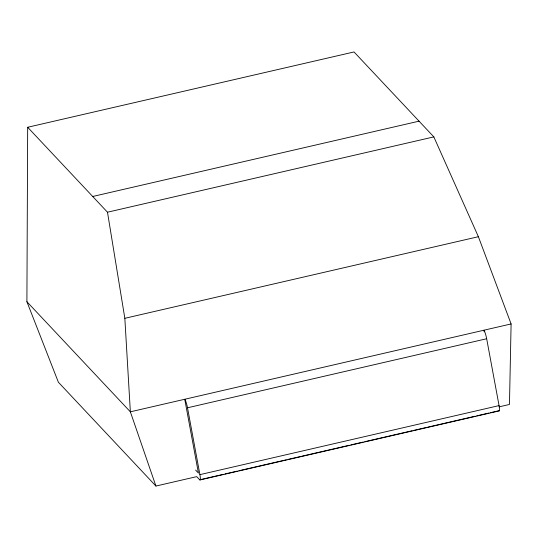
<?xml version="1.0" encoding="UTF-8"?>
<svg xmlns="http://www.w3.org/2000/svg" width="538" height="538" viewBox="0 0 538 538"><rect width="100%" height="100%" fill="white"/><g stroke="black" fill="none" stroke-linecap="round" stroke-linejoin="round"><path stroke-width="0.81" d="M223.378 474.308L199.672 479.782L196.713 476.634L155.919 486.049L58.38 382.229L26.9 301.71L27.673 127.271L354.024 51.951L433.836 136.894L478.383 236.707L511.1 323.943L509.466 404.455L499.069 406.856M92.704 196.484L419.055 121.164M27.673 127.271L107.486 212.214L433.836 136.894M155.919 486.049L130.357 411.819L124.836 318.308L478.383 236.707M511.1 323.943L130.357 411.819L26.9 301.71M195.61 470.077L198.428 473.07L184.749 399.263A7.324 1.17 77 0 1 187.513 407.784L486.668 338.745L499.062 405.598A7.068 1.123 77 0 1 498.827 410.736L490.656 412.626M199.672 479.782A7.068 1.123 77 0 0 199.907 474.644L499.062 405.598M225.012 473.931L237.271 471.106M238.906 470.723L286.31 459.782M287.944 459.405L300.211 456.58M301.845 456.197L349.249 445.262M350.884 444.879L363.143 442.054M364.777 441.678L412.189 430.736M413.823 430.353L426.083 427.528M427.717 427.152L475.121 416.21M476.755 415.834L489.022 413.002M200.015 479.957L499.17 410.918M484.207 331.859L483.904 330.218A7.324 1.17 77 0 1 486.668 338.745M187.513 407.784L199.907 474.644M107.486 212.214L124.836 318.308"/></g></svg>
